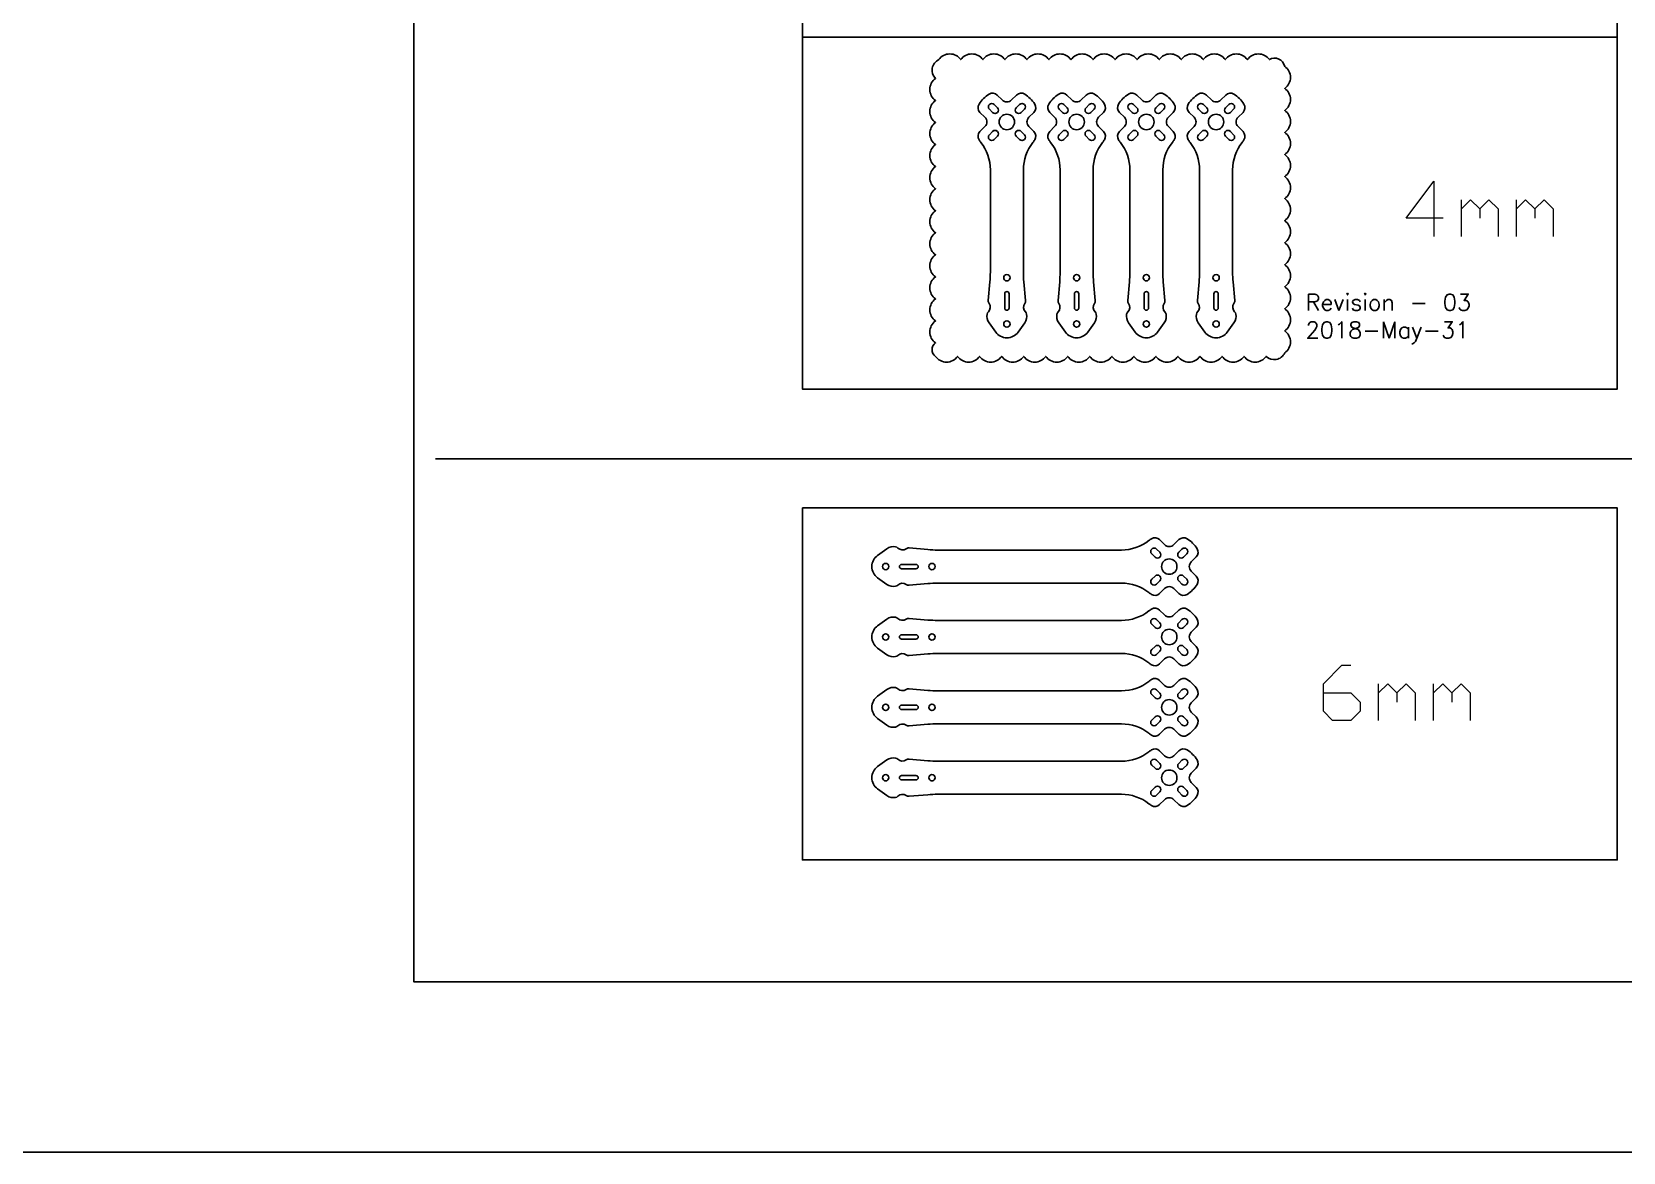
# Model space of a CAD drawing. Header units: millimetres. Extents: x 517 to 3327, y 581 to 1662.
# Drawn here: x 2212 to 2934, y 581 to 1089 of the extents above; entities that cross this region are included whole.
import ezdxf

# ---------------------------------------------------------------- set-up
doc = ezdxf.new("R2010")
doc.units = ezdxf.units.MM
doc.header["$LTSCALE"] = 0.5
for name, color, linetype in [('Arms', 250, 'Continuous'), ('draw', 1, 'Continuous'), ('Runcam-Eagle', 30, 'Continuous')]:
    doc.layers.add(name, color=color, linetype=linetype)
doc.styles.get("Standard").update_dxf_attribs({"font": 'txt.shx', "bigfont": 'chineset.shx'})

msp = doc.modelspace()

# ---------------------------------------------------------------- linework, layer by layer
msp.add_line((2395.401, 895.254), (3117.201, 895.254))
at = {"lineweight": 0}
for points in [[(2852.497, 1004.435), (2835.818, 1004.435), (2848.327, 1021.114), (2848.327, 996.096)], [(2860.836, 996.096), (2860.836, 1012.775)], [(2860.836, 1008.605), (2865.006, 1012.775), (2869.12, 1008.605), (2869.12, 1004.435)], [(2869.12, 1008.605), (2873.29, 1012.775), (2877.459, 1008.605), (2877.459, 996.096)], [(2885.799, 996.096), (2885.799, 1012.775)], [(2885.799, 1008.605), (2889.968, 1012.775), (2894.138, 1008.605), (2894.138, 1004.435)], [(2894.138, 1008.605), (2898.308, 1012.775), (2902.478, 1008.605), (2902.478, 996.096)], [(2798.237, 789.046), (2810.699, 789.046), (2814.888, 784.857), (2814.888, 780.703), (2810.699, 776.514), (2802.391, 776.514), (2798.237, 780.703), (2798.237, 793.2), (2806.545, 801.543), (2810.699, 801.543)], [(2823.196, 776.514), (2823.196, 793.2)], [(2823.196, 789.046), (2827.385, 793.2), (2831.539, 789.046), (2831.539, 784.857)], [(2831.539, 789.046), (2835.693, 793.2), (2839.847, 789.046), (2839.847, 776.514)], [(2848.19, 776.514), (2848.19, 793.2)], [(2848.19, 789.046), (2852.344, 793.2), (2856.533, 789.046), (2856.533, 784.857)], [(2856.533, 789.046), (2860.687, 793.2), (2864.841, 789.046), (2864.841, 776.514)]]:
    msp.add_lwpolyline(points, dxfattribs=at)
at = {"layer": 'Arms'}
for points in [[(2649.52, 952.721), (2646.494, 956.936, -0.2095062), (2645.658, 960.862, -0.1433493), (2646.185, 961.854, 0.3586729), (2646.506, 965.654, -0.1747304), (2646.159, 966.966), (2646.907, 975.519, 0.0218201), (2647.097, 979.877), (2647.097, 1026.378, 0.1682991), (2642.811, 1038.75, -0.0239248), (2641.979, 1039.919, -0.3527987), (2642.381, 1043.662), (2644.627, 1045.908, 0.4142136), (2644.627, 1050.15), (2642.381, 1052.396, -0.3527987), (2641.979, 1056.139, -0.1074773), (2646.487, 1060.647, -0.3527987), (2650.23, 1060.245), (2652.476, 1057.999, 0.4142136), (2656.718, 1057.999), (2658.964, 1060.245, -0.3527987), (2662.708, 1060.647, -0.1074773), (2667.215, 1056.139, -0.3527987), (2666.813, 1052.396), (2664.567, 1050.15, 0.4142136), (2664.567, 1045.908), (2666.813, 1043.662, -0.3527987), (2667.215, 1039.919, -0.0239248), (2666.383, 1038.75, 0.1682991), (2662.097, 1026.378), (2662.097, 979.877, 0.0218201), (2662.287, 975.519), (2663.036, 966.966, -0.1747304), (2662.689, 965.654, 0.3586729), (2663.009, 961.854, -0.1433493), (2663.536, 960.862, -0.2095062), (2662.7, 956.936), (2659.674, 952.721, -0.5130418)], [(2648.127, 1052.307), (2646.642, 1053.792, -1), (2648.834, 1055.984), (2650.319, 1054.499, -1)], [(2658.875, 1054.499), (2660.36, 1055.984, -1), (2662.552, 1053.792), (2661.067, 1052.307, -1)], [(2681.162, 952.721), (2678.136, 956.936, -0.2095062), (2677.3, 960.862, -0.1433493), (2677.827, 961.854, 0.3586729), (2678.148, 965.654, -0.1747304), (2677.801, 966.966), (2678.549, 975.519, 0.0218201), (2678.739, 979.877), (2678.739, 1026.378, 0.1682991), (2674.454, 1038.75, -0.0239248), (2673.621, 1039.919, -0.3527987), (2674.023, 1043.662), (2676.269, 1045.908, 0.4142136), (2676.269, 1050.15), (2674.023, 1052.396, -0.3527987), (2673.621, 1056.139, -0.1074773), (2678.129, 1060.647, -0.3527987), (2681.872, 1060.245), (2684.118, 1057.999, 0.4142136), (2688.361, 1057.999), (2690.606, 1060.245, -0.3527987), (2694.35, 1060.647, -0.1074773), (2698.857, 1056.139, -0.3527987), (2698.455, 1052.396), (2696.209, 1050.15, 0.4142136), (2696.209, 1045.908), (2698.455, 1043.662, -0.3527987), (2698.857, 1039.919, -0.0239248), (2698.025, 1038.75, 0.1682991), (2693.739, 1026.378), (2693.739, 979.877, 0.0218201), (2693.929, 975.519), (2694.678, 966.966, -0.1747304), (2694.331, 965.654, 0.3586729), (2694.651, 961.854, -0.1433493), (2695.178, 960.862, -0.2095062), (2694.342, 956.936), (2691.316, 952.721, -0.5130418)], [(2679.769, 1052.307), (2678.284, 1053.792, -1), (2680.476, 1055.984), (2681.961, 1054.499, -1)], [(2690.517, 1054.499), (2692.002, 1055.984, -1), (2694.194, 1053.792), (2692.709, 1052.307, -1)], [(2712.805, 952.721), (2709.778, 956.936, -0.2095062), (2708.943, 960.862, -0.1433493), (2709.469, 961.854, 0.3586729), (2709.79, 965.654, -0.1747304), (2709.443, 966.966), (2710.191, 975.519, 0.0218201), (2710.381, 979.877), (2710.381, 1026.378, 0.1682991), (2706.096, 1038.75, -0.0239248), (2705.263, 1039.919, -0.3527987), (2705.665, 1043.662), (2707.911, 1045.908, 0.4142136), (2707.911, 1050.15), (2705.665, 1052.396, -0.3527987), (2705.263, 1056.139, -0.1074773), (2709.771, 1060.647, -0.3527987), (2713.514, 1060.245), (2715.76, 1057.999, 0.4142136), (2720.003, 1057.999), (2722.248, 1060.245, -0.3527987), (2725.992, 1060.647, -0.1074773), (2730.5, 1056.139, -0.3527987), (2730.097, 1052.396), (2727.852, 1050.15, 0.4142136), (2727.852, 1045.908), (2730.097, 1043.662, -0.3527987), (2730.5, 1039.919, -0.0239248), (2729.667, 1038.75, 0.1682991), (2725.381, 1026.378), (2725.381, 979.877, 0.0218201), (2725.572, 975.519), (2726.32, 966.966, -0.1747304), (2725.973, 965.654, 0.3586729), (2726.293, 961.854, -0.1433493), (2726.82, 960.862, -0.2095062), (2725.985, 956.936), (2722.958, 952.721, -0.5130418)], [(2711.411, 1052.307), (2709.926, 1053.792, -1), (2712.118, 1055.984), (2713.603, 1054.499, -1)], [(2722.159, 1054.499), (2723.644, 1055.984, -1), (2725.836, 1053.792), (2724.351, 1052.307, -1)], [(2744.447, 952.721), (2741.42, 956.936, -0.2095062), (2740.585, 960.862, -0.1433493), (2741.112, 961.854, 0.3586729), (2741.432, 965.654, -0.1747304), (2741.085, 966.966), (2741.833, 975.519, 0.0218201), (2742.023, 979.877), (2742.023, 1026.378, 0.1682991), (2737.738, 1038.75, -0.0239248), (2736.905, 1039.919, -0.3527987), (2737.308, 1043.662), (2739.553, 1045.908, 0.4142136), (2739.553, 1050.15), (2737.308, 1052.396, -0.3527987), (2736.905, 1056.139, -0.1074773), (2741.413, 1060.647, -0.3527987), (2745.156, 1060.245), (2747.402, 1057.999, 0.4142136), (2751.645, 1057.999), (2753.891, 1060.245, -0.3527987), (2757.634, 1060.647, -0.1074773), (2762.142, 1056.139, -0.3527987), (2761.739, 1052.396), (2759.494, 1050.15, 0.4142136), (2759.494, 1045.908), (2761.739, 1043.662, -0.3527987), (2762.142, 1039.919, -0.0239248), (2761.309, 1038.75, 0.1682991), (2757.023, 1026.378), (2757.023, 979.877, 0.0218201), (2757.214, 975.519), (2757.962, 966.966, -0.1747304), (2757.615, 965.654, 0.3586729), (2757.935, 961.854, -0.1433493), (2758.462, 960.862, -0.2095062), (2757.627, 956.936), (2754.6, 952.721, -0.5130418)], [(2743.053, 1052.307), (2741.569, 1053.792, -1), (2743.761, 1055.984), (2745.245, 1054.499, -1)], [(2753.801, 1054.499), (2755.286, 1055.984, -1), (2757.478, 1053.792), (2755.993, 1052.307, -1)], [(2650.319, 1041.559), (2648.834, 1040.074, -1), (2646.642, 1042.266), (2648.127, 1043.751, -1)], [(2661.067, 1043.751), (2662.552, 1042.266, -1), (2660.36, 1040.074), (2658.875, 1041.559, -1)], [(2681.961, 1041.559), (2680.476, 1040.074, -1), (2678.284, 1042.266), (2679.769, 1043.751, -1)], [(2692.709, 1043.751), (2694.194, 1042.266, -1), (2692.002, 1040.074), (2690.517, 1041.559, -1)], [(2713.603, 1041.559), (2712.118, 1040.074, -1), (2709.926, 1042.266), (2711.411, 1043.751, -1)], [(2724.351, 1043.751), (2725.836, 1042.266, -1), (2723.644, 1040.074), (2722.159, 1041.559, -1)], [(2745.245, 1041.559), (2743.761, 1040.074, -1), (2741.569, 1042.266), (2743.053, 1043.751, -1)], [(2755.993, 1043.751), (2757.478, 1042.266, -1), (2755.286, 1040.074), (2753.801, 1041.559, -1)], [(2655.597, 963.617, -1), (2653.597, 963.617), (2653.597, 970.117, -1), (2655.597, 970.117)], [(2687.239, 963.617, -1), (2685.239, 963.617), (2685.239, 970.117, -1), (2687.239, 970.117)], [(2718.881, 963.617, -1), (2716.881, 963.617), (2716.881, 970.117, -1), (2718.881, 970.117)], [(2750.523, 963.617, -1), (2748.523, 963.617), (2748.523, 970.117, -1), (2750.523, 970.117)], [(2604.095, 837.39, 0.1433493), (2605.088, 837.916, -0.3586729), (2608.888, 838.237, 0.1747304), (2610.199, 837.89), (2618.752, 838.638, -0.0218201), (2623.11, 838.828), (2706.626, 838.828, -0.1682991), (2718.998, 834.543, 0.0239248), (2720.166, 833.71, 0.3527987), (2723.91, 834.112), (2726.156, 836.358, -0.4142136), (2730.398, 836.358), (2732.644, 834.112, 0.3527987), (2736.387, 833.71, 0.1074773), (2740.895, 838.218, 0.3527987), (2740.493, 841.961), (2738.247, 844.207, -0.4142136), (2738.247, 848.45), (2740.493, 850.695, 0.3527987), (2740.895, 854.439, 0.1074773), (2736.387, 858.947, 0.3527987), (2732.644, 858.544), (2730.398, 856.299, -0.4142136), (2726.156, 856.299), (2723.91, 858.544, 0.3527987), (2720.166, 858.947, 0.0239248), (2718.998, 858.114, -0.1682991), (2706.626, 853.828), (2623.11, 853.828, -0.0218201), (2618.752, 854.019), (2610.199, 854.767, 0.1747304), (2608.888, 854.42, -0.3586729), (2605.088, 854.74, 0.1433493), (2604.095, 855.267, 0.2095062), (2600.169, 854.432), (2595.954, 851.405, 0.5130418), (2595.954, 841.252), (2600.169, 838.225, 0.2095062)], [(2721.807, 850.606), (2720.322, 852.091, -1), (2722.514, 854.283), (2723.999, 852.798, -1)], [(2721.807, 850.606), (2720.322, 852.091, -1), (2722.514, 854.283), (2723.999, 852.798, -1)], [(2732.555, 852.798), (2734.04, 854.283, -1), (2736.232, 852.091), (2734.747, 850.606, -1)], [(2732.555, 852.798), (2734.04, 854.283, -1), (2736.232, 852.091), (2734.747, 850.606, -1)], [(2606.85, 845.328, -1), (2606.85, 847.328), (2613.35, 847.328, -1), (2613.35, 845.328)], [(2723.999, 839.858), (2722.514, 838.373, -1), (2720.322, 840.565), (2721.807, 842.05, -1)], [(2723.999, 839.858), (2722.514, 838.373, -1), (2720.322, 840.565), (2721.807, 842.05, -1)], [(2734.747, 842.05), (2736.232, 840.565, -1), (2734.04, 838.373), (2732.555, 839.858, -1)], [(2734.747, 842.05), (2736.232, 840.565, -1), (2734.04, 838.373), (2732.555, 839.858, -1)], [(2604.095, 805.458, 0.1433493), (2605.088, 805.985, -0.3586729), (2608.888, 806.305, 0.1747304), (2610.199, 805.958), (2618.752, 806.706, -0.0218201), (2623.11, 806.897), (2706.626, 806.897, -0.1682991), (2718.998, 802.611, 0.0239248), (2720.166, 801.778, 0.3527987), (2723.91, 802.181), (2726.156, 804.426, -0.4142136), (2730.398, 804.426), (2732.644, 802.181, 0.3527987), (2736.387, 801.778, 0.1074773), (2740.895, 806.286, 0.3527987), (2740.493, 810.03), (2738.247, 812.275, -0.4142136), (2738.247, 816.518), (2740.493, 818.764, 0.3527987), (2740.895, 822.507, 0.1074773), (2736.387, 827.015, 0.3527987), (2732.644, 826.613), (2730.398, 824.367, -0.4142136), (2726.156, 824.367), (2723.91, 826.613, 0.3527987), (2720.166, 827.015, 0.0239248), (2718.998, 826.182, -0.1682991), (2706.626, 821.897), (2623.11, 821.897, -0.0218201), (2618.752, 822.087), (2610.199, 822.835, 0.1747304), (2608.888, 822.488, -0.3586729), (2605.088, 822.809, 0.1433493), (2604.095, 823.336, 0.2095062), (2600.169, 822.5), (2595.954, 819.473, 0.5130418), (2595.954, 809.32), (2600.169, 806.293, 0.2095062)], [(2721.807, 818.675), (2720.322, 820.16, -1), (2722.514, 822.352), (2723.999, 820.867, -1)], [(2721.807, 818.675), (2720.322, 820.16, -1), (2722.514, 822.352), (2723.999, 820.867, -1)], [(2732.555, 820.867), (2734.04, 822.352, -1), (2736.232, 820.16), (2734.747, 818.675, -1)], [(2732.555, 820.867), (2734.04, 822.352, -1), (2736.232, 820.16), (2734.747, 818.675, -1)], [(2606.85, 813.397, -1), (2606.85, 815.397), (2613.35, 815.397, -1), (2613.35, 813.397)], [(2723.999, 807.927), (2722.514, 806.442, -1), (2720.322, 808.634), (2721.807, 810.119, -1)], [(2723.999, 807.927), (2722.514, 806.442, -1), (2720.322, 808.634), (2721.807, 810.119, -1)], [(2734.747, 810.119), (2736.232, 808.634, -1), (2734.04, 806.442), (2732.555, 807.927, -1)], [(2734.747, 810.119), (2736.232, 808.634, -1), (2734.04, 806.442), (2732.555, 807.927, -1)], [(2604.095, 773.526, 0.1433493), (2605.088, 774.053, -0.3586729), (2608.888, 774.373, 0.1747304), (2610.199, 774.026), (2618.752, 774.775, -0.0218201), (2623.11, 774.965), (2706.626, 774.965, -0.1682991), (2718.998, 770.679, 0.0239248), (2720.166, 769.847, 0.3527987), (2723.91, 770.249), (2726.156, 772.495, -0.4142136), (2730.398, 772.495), (2732.644, 770.249, 0.3527987), (2736.387, 769.847, 0.1074773), (2740.895, 774.355, 0.3527987), (2740.493, 778.098), (2738.247, 780.344, -0.4142136), (2738.247, 784.586), (2740.493, 786.832, 0.3527987), (2740.895, 790.575, 0.1074773), (2736.387, 795.083, 0.3527987), (2732.644, 794.681), (2730.398, 792.435, -0.4142136), (2726.156, 792.435), (2723.91, 794.681, 0.3527987), (2720.166, 795.083, 0.0239248), (2718.998, 794.251, -0.1682991), (2706.626, 789.965), (2623.11, 789.965, -0.0218201), (2618.752, 790.155), (2610.199, 790.904, 0.1747304), (2608.888, 790.557, -0.3586729), (2605.088, 790.877, 0.1433493), (2604.095, 791.404, 0.2095062), (2600.169, 790.568), (2595.954, 787.542, 0.5130418), (2595.954, 777.388), (2600.169, 774.362, 0.2095062)], [(2721.807, 786.743), (2720.322, 788.228, -1), (2722.514, 790.42), (2723.999, 788.935, -1)], [(2721.807, 786.743), (2720.322, 788.228, -1), (2722.514, 790.42), (2723.999, 788.935, -1)], [(2732.555, 788.935), (2734.04, 790.42, -1), (2736.232, 788.228), (2734.747, 786.743, -1)], [(2732.555, 788.935), (2734.04, 790.42, -1), (2736.232, 788.228), (2734.747, 786.743, -1)], [(2606.85, 781.465, -1), (2606.85, 783.465), (2613.35, 783.465, -1), (2613.35, 781.465)], [(2723.999, 775.995), (2722.514, 774.51, -1), (2720.322, 776.702), (2721.807, 778.187, -1)], [(2723.999, 775.995), (2722.514, 774.51, -1), (2720.322, 776.702), (2721.807, 778.187, -1)], [(2734.747, 778.187), (2736.232, 776.702, -1), (2734.04, 774.51), (2732.555, 775.995, -1)], [(2734.747, 778.187), (2736.232, 776.702, -1), (2734.04, 774.51), (2732.555, 775.995, -1)], [(2604.095, 741.594, 0.1433493), (2605.088, 742.121, -0.3586729), (2608.888, 742.442, 0.1747304), (2610.199, 742.095), (2618.752, 742.843, -0.0218201), (2623.11, 743.033), (2706.626, 743.033, -0.1682991), (2718.998, 738.748, 0.0239248), (2720.166, 737.915, 0.3527987), (2723.91, 738.317), (2726.156, 740.563, -0.4142136), (2730.398, 740.563), (2732.644, 738.317, 0.3527987), (2736.387, 737.915, 0.1074773), (2740.895, 742.423, 0.3527987), (2740.493, 746.166), (2738.247, 748.412, -0.4142136), (2738.247, 752.655), (2740.493, 754.9, 0.3527987), (2740.895, 758.644, 0.1074773), (2736.387, 763.152, 0.3527987), (2732.644, 762.749), (2730.398, 760.504, -0.4142136), (2726.156, 760.504), (2723.91, 762.749, 0.3527987), (2720.166, 763.152, 0.0239248), (2718.998, 762.319, -0.1682991), (2706.626, 758.033), (2623.11, 758.033, -0.0218201), (2618.752, 758.224), (2610.199, 758.972, 0.1747304), (2608.888, 758.625, -0.3586729), (2605.088, 758.945, 0.1433493), (2604.095, 759.472, 0.2095062), (2600.169, 758.637), (2595.954, 755.61, 0.5130418), (2595.954, 745.457), (2600.169, 742.43, 0.2095062)], [(2721.807, 754.811), (2720.322, 756.296, -1), (2722.514, 758.488), (2723.999, 757.003, -1)], [(2721.807, 754.811), (2720.322, 756.296, -1), (2722.514, 758.488), (2723.999, 757.003, -1)], [(2732.555, 757.003), (2734.04, 758.488, -1), (2736.232, 756.296), (2734.747, 754.811, -1)], [(2732.555, 757.003), (2734.04, 758.488, -1), (2736.232, 756.296), (2734.747, 754.811, -1)], [(2606.85, 749.533, -1), (2606.85, 751.533), (2613.35, 751.533, -1), (2613.35, 749.533)], [(2723.999, 744.063), (2722.514, 742.578, -1), (2720.322, 744.77), (2721.807, 746.255, -1)], [(2723.999, 744.063), (2722.514, 742.578, -1), (2720.322, 744.77), (2721.807, 746.255, -1)], [(2734.747, 746.255), (2736.232, 744.77, -1), (2734.04, 742.578), (2732.555, 744.063, -1)], [(2734.747, 746.255), (2736.232, 744.77, -1), (2734.04, 742.578), (2732.555, 744.063, -1)]]:
    msp.add_lwpolyline(points, format="xyb", close=True, dxfattribs=at)
for centre, radius in [((2654.597, 1048.029), 3.5), ((2686.239, 1048.029), 3.5), ((2717.881, 1048.029), 3.5), ((2749.523, 1048.029), 3.5), ((2654.597, 977.367), 1.45), ((2686.239, 977.367), 1.45), ((2717.881, 977.367), 1.45), ((2749.523, 977.367), 1.45), ((2654.597, 956.367), 1.45), ((2686.239, 956.367), 1.45), ((2717.881, 956.367), 1.45), ((2749.523, 956.367), 1.45), ((2599.6, 846.328), 1.45), ((2620.6, 846.328), 1.45), ((2728.277, 846.328), 3.5), ((2728.277, 846.328), 3.5), ((2728.277, 814.397), 3.5), ((2728.277, 814.397), 3.5), ((2599.6, 814.397), 1.45), ((2620.6, 814.397), 1.45), ((2599.6, 782.465), 1.45), ((2620.6, 782.465), 1.45), ((2728.277, 782.465), 3.5), ((2728.277, 782.465), 3.5), ((2599.6, 750.533), 1.45), ((2620.6, 750.533), 1.45), ((2728.277, 750.533), 3.5), ((2728.277, 750.533), 3.5)]:
    msp.add_circle(centre, radius, dxfattribs=at)
at = {"layer": 'draw'}
for points in [[(516.78, 1662.373), (3327.338, 1662.373), (3327.338, 580.661), (516.78, 580.661)], [(2385.503, 1580.035), (3251.859, 1580.035), (3251.859, 657.982), (2385.503, 657.982)], [(2561.826, 872.901), (2931.569, 872.901), (2931.569, 713.21), (2561.826, 713.21)]]:
    msp.add_lwpolyline(points, close=True, dxfattribs=at)
msp.add_lwpolyline([(2622.226, 941.687, 0.5205671), (2632.226, 941.687, 0.5205671), (2642.226, 941.687, 0.5205671), (2652.226, 941.687, 0.5205671), (2662.226, 941.687, 0.5205671), (2672.226, 941.687, 0.5205671), (2682.226, 941.687, 0.5205671), (2692.226, 941.687, 0.5205671), (2702.226, 941.687, 0.5205671), (2712.226, 941.687, 0.5205671), (2722.226, 941.687, 0.5205671), (2732.226, 941.687, 0.5205671), (2742.226, 941.687, 0.5205671), (2752.226, 941.687, 0.5205671), (2762.226, 941.687, 0.5205671), (2772.226, 941.687, 0.5205671), (2780.653, 943.26, 0.5205671), (2780.653, 953.26, 0.5205671), (2780.653, 963.26, 0.5205671), (2780.653, 973.26, 0.5205671), (2780.653, 983.26, 0.5205671), (2780.653, 993.26, 0.5205671), (2780.653, 1003.26, 0.5205671), (2780.653, 1013.26, 0.5205671), (2780.653, 1023.26, 0.5205671), (2780.653, 1033.26, 0.5205671), (2780.653, 1043.26, 0.5205671), (2780.653, 1053.26, 0.5205671), (2780.653, 1063.26, 0.5205671), (2780.653, 1073.26, 0.5205671), (2773.693, 1076.3, 0.5205671), (2763.693, 1076.3, 0.5205671), (2753.693, 1076.3, 0.5205671), (2743.693, 1076.3, 0.5205671), (2733.693, 1076.3, 0.5205671), (2723.693, 1076.3, 0.5205671), (2713.693, 1076.3, 0.5205671), (2703.693, 1076.3, 0.5205671), (2693.693, 1076.3, 0.5205671), (2683.693, 1076.3, 0.5205671), (2673.693, 1076.3, 0.5205671), (2663.693, 1076.3, 0.5205671), (2653.693, 1076.3, 0.5205671), (2643.693, 1076.3, 0.5205671), (2633.693, 1076.3, 0.5205671), (2623.693, 1076.3, 0.5205671), (2622.226, 1067.767, 0.5205671), (2622.226, 1057.767, 0.5205671), (2622.226, 1047.767, 0.5205671), (2622.226, 1037.767, 0.5205671), (2622.226, 1027.767, 0.5205671), (2622.226, 1017.767, 0.5205671), (2622.226, 1007.767, 0.5205671), (2622.226, 997.767, 0.5205671), (2622.226, 987.767, 0.5205671), (2622.226, 977.767, 0.5205671), (2622.226, 967.767, 0.5205671), (2622.226, 957.767, 0.5205671), (2622.226, 947.767, 0.5205671)], format="xyb", close=True, dxfattribs=at)
at = {"layer": 'Runcam-Eagle'}
msp.add_line((2561.826, 1086.518), (2931.569, 1086.518), dxfattribs=at)
msp.add_lwpolyline([(2561.826, 1485.417), (2931.569, 1485.417), (2931.569, 926.828), (2561.826, 926.828)], close=True, dxfattribs=at)

# ---------------------------------------------------------------- texts
at = {"layer": 'draw'}
for s, p in [('Revision - 03', (2790.154, 962.431)), ('2018-May-31', (2790.154, 949.931))]:
    msp.add_text(s, height=7.5, dxfattribs=at).set_placement(p)

doc.saveas('drawing.dxf')
